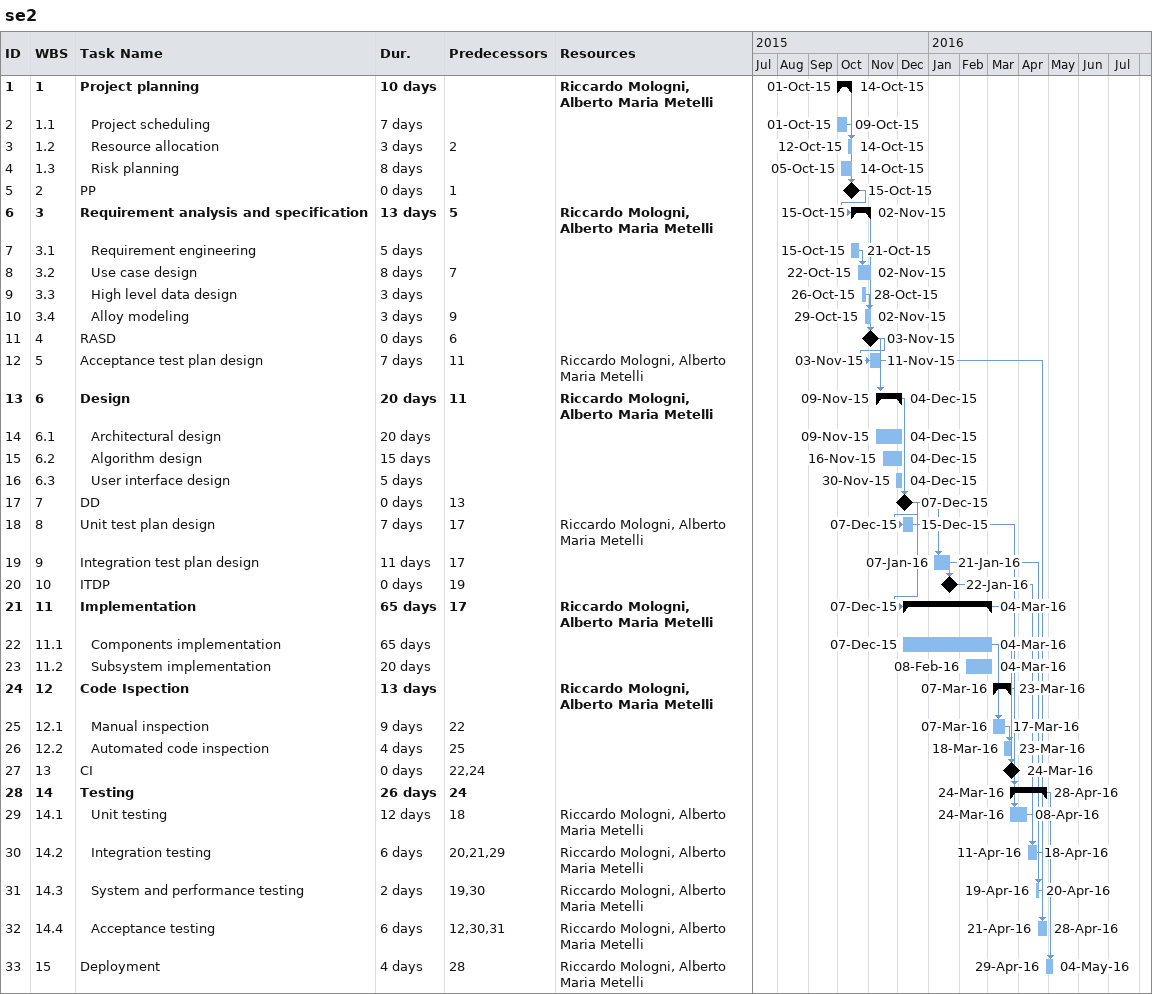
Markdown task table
se2

| ID | WBS | Task | Duration | Start | Finish | Predecessors | Resources |
|---|---|---|---|---|---|---|---|
| 1 | 1 | **Project planning** | 10d | 2015-10-01 | 2015-10-14 |  | Riccardo Mologni, Alberto Maria Metelli |
| 2 | 1.1 | Project scheduling | 7d | 2015-10-01 | 2015-10-09 |  |  |
| 3 | 1.2 | Resource allocation | 3d | 2015-10-12 | 2015-10-14 | 2 |  |
| 4 | 1.3 | Risk planning | 8d | 2015-10-05 | 2015-10-14 |  |  |
| 5 | 2 | PP | 0d | 2015-10-15 | 2015-10-15 | 1 |  |
| 6 | 3 | **Requirement analysis and specification** | 13d | 2015-10-15 | 2015-11-02 | 5 | Riccardo Mologni, Alberto Maria Metelli |
| 7 | 3.1 | Requirement engineering | 5d | 2015-10-15 | 2015-10-21 |  |  |
| 8 | 3.2 | Use case design | 8d | 2015-10-22 | 2015-11-02 | 7 |  |
| 9 | 3.3 | High level data design | 3d | 2015-10-26 | 2015-10-28 |  |  |
| 10 | 3.4 | Alloy modeling | 3d | 2015-10-29 | 2015-11-02 | 9 |  |
| 11 | 4 | RASD | 0d | 2015-11-03 | 2015-11-03 | 6 |  |
| 12 | 5 | Acceptance test plan design | 7d | 2015-11-03 | 2015-11-11 | 11 | Riccardo Mologni, Alberto Maria Metelli |
| 13 | 6 | **Design** | 20d | 2015-11-09 | 2015-12-04 | 11 | Riccardo Mologni, Alberto Maria Metelli |
| 14 | 6.1 | Architectural design | 20d | 2015-11-09 | 2015-12-04 |  |  |
| 15 | 6.2 | Algorithm design | 15d | 2015-11-16 | 2015-12-04 |  |  |
| 16 | 6.3 | User interface design | 5d | 2015-11-30 | 2015-12-04 |  |  |
| 17 | 7 | DD | 0d | 2015-12-07 | 2015-12-07 | 13 |  |
| 18 | 8 | Unit test plan design | 7d | 2015-12-07 | 2015-12-15 | 17 | Riccardo Mologni, Alberto Maria Metelli |
| 19 | 9 | Integration test plan design | 11d | 2016-01-07 | 2016-01-21 | 17 |  |
| 20 | 10 | ITDP | 0d | 2016-01-22 | 2016-01-22 | 19 |  |
| 21 | 11 | **Implementation** | 65d | 2015-12-07 | 2016-03-04 | 17 | Riccardo Mologni, Alberto Maria Metelli |
| 22 | 11.1 | Components implementation | 65d | 2015-12-07 | 2016-03-04 |  |  |
| 23 | 11.2 | Subsystem implementation | 20d | 2016-02-08 | 2016-03-04 |  |  |
| 24 | 12 | **Code Ispection** | 13d | 2016-03-07 | 2016-03-23 |  | Riccardo Mologni, Alberto Maria Metelli |
| 25 | 12.1 | Manual inspection | 9d | 2016-03-07 | 2016-03-17 | 22 |  |
| 26 | 12.2 | Automated code inspection | 4d | 2016-03-18 | 2016-03-23 | 25 |  |
| 27 | 13 | CI | 0d | 2016-03-24 | 2016-03-24 | 22, 24 |  |
| 28 | 14 | **Testing** | 26d | 2016-03-24 | 2016-04-28 | 24 |  |
| 29 | 14.1 | Unit testing | 12d | 2016-03-24 | 2016-04-08 | 18 | Riccardo Mologni, Alberto Maria Metelli |
| 30 | 14.2 | Integration testing | 6d | 2016-04-11 | 2016-04-18 | 20, 21, 29 | Riccardo Mologni, Alberto Maria Metelli |
| 31 | 14.3 | System and performance testing | 2d | 2016-04-19 | 2016-04-20 | 19, 30 | Riccardo Mologni, Alberto Maria Metelli |
| 32 | 14.4 | Acceptance testing | 6d | 2016-04-21 | 2016-04-28 | 12, 30, 31 | Riccardo Mologni, Alberto Maria Metelli |
| 33 | 15 | Deployment | 4d | 2016-04-29 | 2016-05-04 | 28 | Riccardo Mologni, Alberto Maria Metelli |
